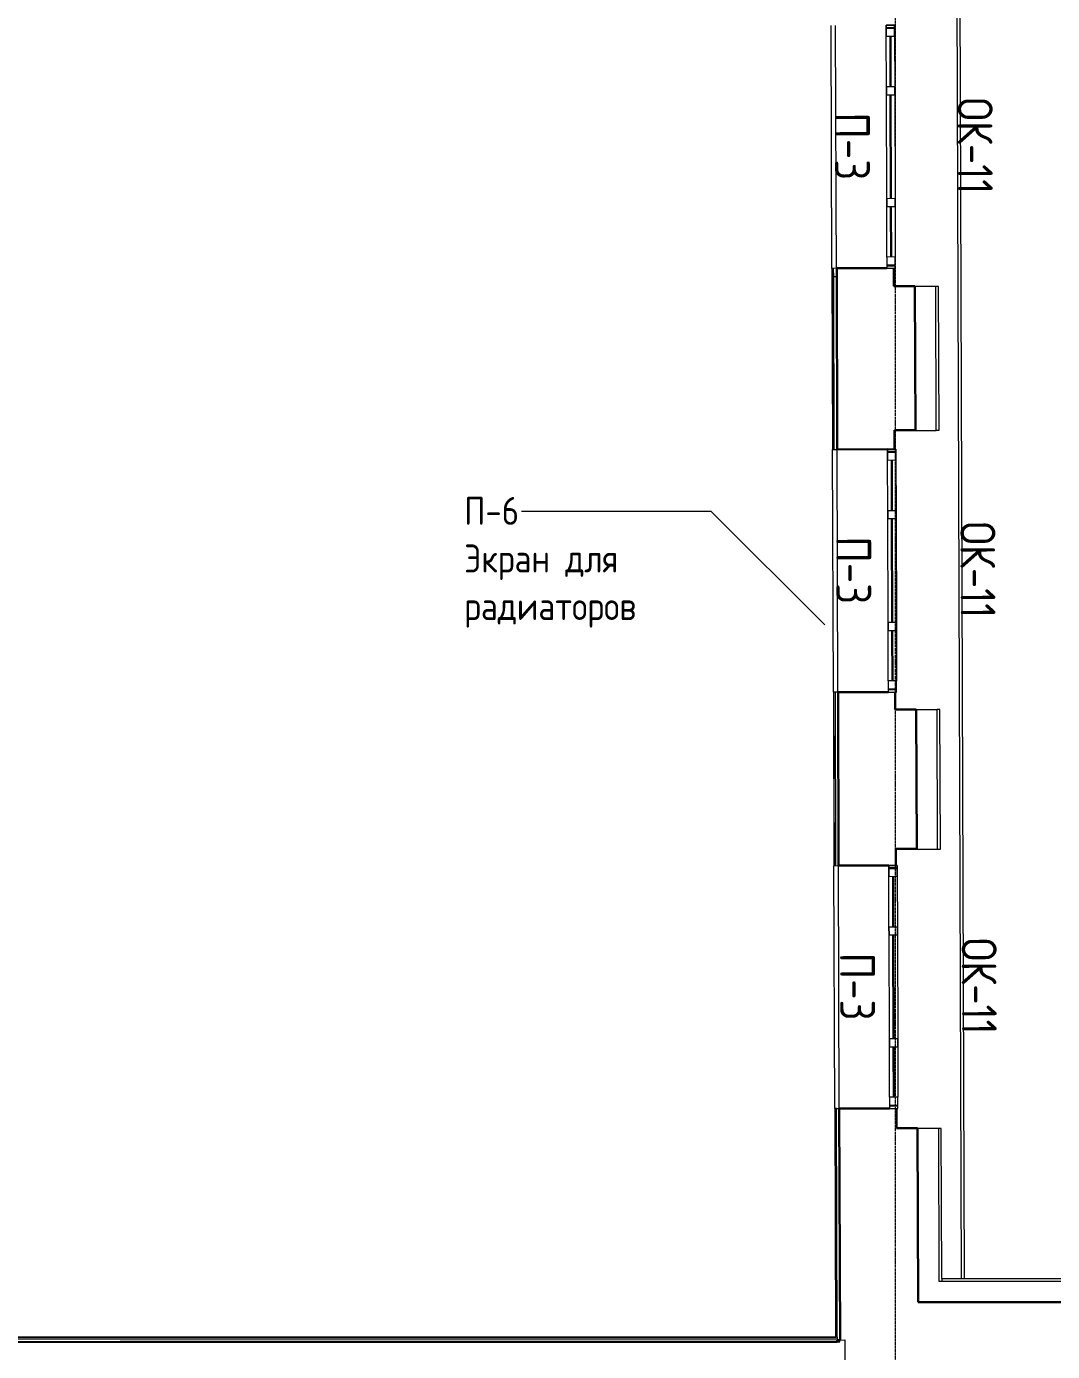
# Model space of a CAD drawing. Header units: millimetres. Extents: x 504091 to 2165846, y 135022 to 442887.
# Drawn here: x 1424475 to 1431825, y 325120 to 334609 of the extents above; entities that cross this region are included whole.
import ezdxf

# ---------------------------------------------------------------- set-up
doc = ezdxf.new("R2010")
doc.units = ezdxf.units.MM
doc.linetypes.add('ADSK_Линия сетки', pattern=[25, 20, -2.5, 0, -2.5])
doc.linetypes.add('осеваяX2', pattern=[4, 2.5, -0.5, 0.5, -0.5])
for name, color, linetype, lineweight in [('_ Окна', 7, 'Continuous', 30), ('Аннотация', 7, 'Continuous', 9), ('Марки окон', 7, 'Continuous', 20), ('Окна', 7, 'Continuous', 18), ('Оси', 165, 'осеваяX2', 13), ('Стены внутренние', 7, 'Continuous', 18), ('Стены наружные', 7, 'Continuous', 18), ('Стены несущие', 7, 'Continuous', 30), ('Стены отделка', 7, 'Continuous', 30), ('Стены штриховка', 7, 'Continuous', 18)]:
    doc.layers.add(name, color=color, linetype=linetype, lineweight=lineweight)
doc.styles.add('GOST Common_2', font='GOST_Common.ttf', dxfattribs={"width": 0.9, "height": 200})
doc.styles.add('GOST Common_6', font='GOST_Common.ttf', dxfattribs={"width": 0.9, "height": 200})

# ---------------------------------------------------------------- blocks, each defined once
blk = doc.blocks.new('окно трехпол с фрамугой - 1700-2240_h___нов_ ок-11-2595391-План 1-го этажа')
at = {"layer": '_ Окна', "lineweight": 18}
for p, q in [((-870, 80), (-870, 140)), ((-870, 140), (-790, 140)), ((-790, 140), (-790, 80)), ((-430, 80), (-430, 140)), ((-430, 140), (-370, 140)), ((-370, 140), (-370, 80)), ((370, 80), (370, 140)), ((370, 140), (430, 140)), ((430, 140), (430, 80)), ((790, 140), (790, 80)), ((870, 140), (790, 140)), ((870, 80), (870, 140)), ((-790, 80), (-870, 80)), ((-370, 80), (-430, 80)), ((430, 80), (370, 80)), ((790, 80), (870, 80))]:
    blk.add_line(p, q, dxfattribs=at)
at = {"layer": '_ Окна'}
for p, q in [((-850, 80), (-850, 140)), ((-790, 110), (-430, 110)), ((-370, 110), (370, 110)), ((430, 110), (790, 110)), ((850, 80), (850, 140))]:
    blk.add_line(p, q, dxfattribs=at)
at = {"layer": 'Окна'}
for p, q in [((-870, 140), (-870, 80)), ((-790, 140), (-870, 140)), ((-790, 140), (-430, 140)), ((-370, 140), (-430, 140)), ((-370, 140), (370, 140)), ((430, 140), (370, 140)), ((430, 140), (790, 140)), ((870, 140), (790, 140)), ((870, 80), (870, 140)), ((-870, 80), (-790, 80)), ((-430, 80), (-790, 80)), ((-430, 80), (-370, 80)), ((370, 80), (-370, 80)), ((370, 80), (430, 80)), ((790, 80), (430, 80)), ((790, 80), (870, 80))]:
    blk.add_line(p, q, dxfattribs=at)

msp = doc.modelspace()

# ---------------------------------------------------------------- linework, layer by layer
at = {"layer": 'Аннотация', "lineweight": 9}
for p, q in [((1429054.3235, 331135.983), (1428021.373, 331135.983)), ((1429379.7641, 331135.983), (1429054.3235, 331135.983)), ((1430195.3309, 330324.1923), (1429379.7641, 331135.983))]:
    msp.add_line(p, q, dxfattribs=at)
at = {"layer": 'Оси', "linetype": 'ADSK_Линия сетки'}
msp.add_line((1430699.8592, 300469.847), (1430699.8592, 349044.3426), dxfattribs=at)
at = {"layer": 'Стены внутренние'}
for p, q in [((1430277.5683, 332816.9239), (1430271.6305, 334616.9141)), ((1430277.3701, 332877.0055), (1430257.3702, 332876.9435)), ((1430277.3701, 332877.0055), (1430277.5683, 332816.9239)), ((1430287.389, 329839.8768), (1430281.6462, 331580.7589)), ((1430297.2246, 326858.3163), (1430291.4813, 328599.3464)), ((1430277.2213, 326859.2938), (1430297.2212, 326859.3558)), ((1430297.2212, 326859.3558), (1430297.2246, 326858.3164))]:
    msp.add_line(p, q, dxfattribs=at)
at = {"layer": 'Стены наружные'}
for p, q in [((1431140.8635, 334850.8592), (1431171.2395, 325642.6621)), ((1431160.8648, 334850.5008), (1431191.2396, 325642.6621)), ((1430245.3703, 332876.9063), (1430239.6304, 334616.8969)), ((1430255.3862, 329840.6681), (1430249.6463, 331580.6586)), ((1430265.2213, 326859.2566), (1430259.4814, 328599.2472))]:
    msp.add_line(p, q, dxfattribs=at)
at = {"layer": 'Стены несущие'}
for p, q in [((1430639.2577, 332878.1273), (1430279.2595, 332877.0114)), ((1430279.2595, 332877.0114), (1430283.2778, 331580.7629)), ((1430689.6605, 332748.283), (1430689.2575, 332878.2823)), ((1430839.6598, 332748.748), (1430689.6605, 332748.283)), ((1430842.8566, 331717.4982), (1430839.6598, 332748.748)), ((1430692.8573, 331717.0332), (1430842.8566, 331717.4982)), ((1430693.2758, 331582.0339), (1430692.8573, 331717.0332)), ((1430283.2778, 331580.7629), (1430643.2761, 331581.8789)), ((1430648.67, 329841.8872), (1430288.6717, 329840.7713)), ((1430288.6717, 329840.7713), (1430292.5201, 328599.3496)), ((1430699.0573, 329717.0428), (1430698.6698, 329842.0422)), ((1430849.0565, 329717.5078), (1430699.0573, 329717.0428)), ((1430852.1516, 328719.085), (1430849.0565, 329717.5078)), ((1430702.1523, 328718.62), (1430852.1516, 328719.085)), ((1430702.5181, 328600.6206), (1430702.1523, 328718.62)), ((1430292.5201, 328599.3496), (1430652.5184, 328600.4656)), ((1430657.9123, 326860.4739), (1430297.914, 326859.3579)), ((1430297.914, 326859.3579), (1430303.0507, 325202.353)), ((1430708.3523, 326718.6296), (1430707.9121, 326860.6289)), ((1430858.3515, 326719.0946), (1430708.3523, 326718.6296)), ((1430862.2155, 325472.6621), (1430858.3515, 326719.0946)), ((1430862.2155, 325472.6621), (1432320.6471, 325472.6621)), ((1425147.0478, 325189.7953), (1418532.6907, 325173.6857)), ((1430282.7286, 325189.7953), (1425147.0478, 325189.7953)), ((1430303.0507, 325202.353), (1430282.6873, 325202.3034)), ((1430282.6873, 325202.3034), (1430282.7286, 325189.7953))]:
    msp.add_line(p, q, dxfattribs=at)
at = {"layer": 'Стены отделка', "lineweight": 9}
for p, q in [((1430257.3702, 332876.9435), (1430245.3703, 332876.9063)), ((1430245.3703, 332876.9063), (1430249.6463, 331580.6586)), ((1430257.5684, 332816.8579), (1430257.3702, 332876.9435)), ((1430277.5683, 332816.9239), (1430257.5684, 332816.8579)), ((1430281.6462, 331580.7589), (1430277.5683, 332816.9239)), ((1430989.6648, 332747.3676), (1430839.6655, 332746.9026)), ((1430992.8616, 331716.1178), (1430989.6648, 332747.3676)), ((1431009.6679, 332746.3945), (1430989.668, 332746.3325)), ((1431012.8563, 331717.8538), (1431009.6679, 332746.3945)), ((1430842.8566, 331717.4982), (1430842.8623, 331715.6528)), ((1430842.8623, 331715.6528), (1430992.8616, 331716.1178)), ((1430992.8564, 331717.7918), (1431012.8563, 331717.8538)), ((1430249.6463, 331580.6586), (1430261.6463, 331580.6958)), ((1430261.6463, 331580.6948), (1430281.6462, 331580.7589)), ((1430267.3862, 329840.7053), (1430255.3862, 329840.6681)), ((1430255.3862, 329840.6681), (1430259.4814, 328599.2472)), ((1430287.3861, 329840.7693), (1430267.3862, 329840.7033)), ((1430267.3891, 329839.8148), (1430267.3862, 329840.7053)), ((1430291.4813, 328599.3464), (1430287.3861, 329840.7693)), ((1430999.0615, 329716.1274), (1430849.0623, 329715.6624)), ((1431019.0562, 329717.8634), (1430999.0563, 329717.8014)), ((1431002.1566, 328717.7046), (1430999.0563, 329717.8014)), ((1431022.1562, 328717.8682), (1431019.0562, 329717.8634)), ((1430852.1516, 328719.085), (1430852.1573, 328717.2396)), ((1430852.1573, 328717.2396), (1431002.1566, 328717.7046)), ((1431002.1563, 328717.8062), (1431022.1562, 328717.8682)), ((1430259.4814, 328599.2472), (1430291.4813, 328599.3464)), ((1430277.2213, 326859.2938), (1430265.2213, 326859.2566)), ((1430265.2213, 326859.2566), (1430270.623, 325221.7953)), ((1430277.2247, 326858.2521), (1430277.2213, 326859.2938)), ((1430297.2246, 326858.3163), (1430277.2247, 326858.2521)), ((1430302.7289, 325189.7343), (1430297.2246, 326858.3163)), ((1431008.3565, 326717.7142), (1430858.3573, 326717.2492)), ((1431028.3561, 326717.8778), (1431008.3562, 326717.8158)), ((1431008.3562, 326717.8158), (1431011.7512, 325622.6607)), ((1431031.6893, 325642.6621), (1431028.3561, 326717.8778)), ((1431011.7512, 325622.6607), (1431031.7511, 325622.7227)), ((1431011.7512, 325622.6621), (1432320.6471, 325622.6621)), ((1431031.6893, 325642.6621), (1432320.6471, 325642.6621)), ((1418532.6907, 325189.7953), (1425147.0478, 325189.7953)), ((1430270.623, 325221.7953), (1418564.6907, 325221.7953)), ((1430282.623, 325221.7953), (1430282.6626, 325209.7953)), ((1430282.729, 325189.6684), (1430302.7289, 325189.7343))]:
    msp.add_line(p, q, dxfattribs=at)
at = {"layer": 'Стены штриховка'}
for p, q in [((1430247.3702, 332876.9125), (1430251.6463, 331580.6648)), ((1430261.6463, 331580.6948), (1430257.5684, 332816.8579)), ((1430257.3862, 329840.6743), (1430261.4814, 328599.2534)), ((1430267.3891, 329839.8148), (1430271.4814, 328599.2844)), ((1430267.2213, 326859.2628), (1430272.6296, 325219.7953)), ((1430282.623, 325221.7953), (1430277.2247, 326858.2521)), ((1431031.6893, 325642.6621), (1431031.7513, 325622.6621)), ((1430272.6296, 325219.7953), (1418562.6907, 325219.7953)), ((1418562.6907, 325209.7953), (1430282.6626, 325209.7953)), ((1430303.0507, 325202.353), (1430337.655, 325202.4373)), ((1430337.655, 325202.4373), (1430338.239, 324962.6621))]:
    msp.add_line(p, q, dxfattribs=at)

# ---------------------------------------------------------------- block references
at = {"layer": 'Окна', "rotation": 270.1776150639597}
for p in [(1430556.5611, 333747.8752), (1430565.9734, 330711.6351), (1430575.2157, 327730.2217)]:
    msp.add_blockref('окно трехпол с фрамугой - 1700-2240_h___нов_ ок-11-2595391-План 1-го этажа', p, dxfattribs=at)

# ---------------------------------------------------------------- texts
at = {"layer": 'Аннотация', "lineweight": 9, "insert": (1427610.6073, 331240.1063), "char_height": 200, "width": 1440.9, "attachment_point": 1, "line_spacing_factor": 1.022766, "style": 'GOST Common_6'}
msp.add_mtext('\\pt360,720,1080,1440,1800,2160,2520,2880,3240,3600,3960,4320,4680,5040,5400,5760,6120,6480,6840,7200,7560,7920,8280,8640,9000,9360,9720,10080,10440,10800,11160,11520;П-6\\PЭкран для радиаторов', dxfattribs=at)
at = {"layer": 'Марки окон', "lineweight": 9, "char_height": 250, "attachment_point": 5, "rotation": 270.17761506, "line_spacing_factor": 1.022766, "style": 'GOST Common_2'}
for s, insert, width in [('\\pt450,900,1350,1800,2250,2700,3150,3600,4050,4500,4950,5400,5850,6300,6750,7200,7650,8100,8550,9000,9450,9900,10350,10800,11250,11700,12150,12600,13050,13500,13950,14400;ОК-11', (1431271.1012, 333753.8451), 750.6), ('\\pt450,900,1350,1800,2250,2700,3150,3600,4050,4500,4950,5400,5850,6300,6750,7200,7650,8100,8550,9000,9450,9900,10350,10800,11250,11700,12150,12600,13050,13500,13950,14400;П-3', (1430390.7712, 333750.6661), 505.8), ('\\pt450,900,1350,1800,2250,2700,3150,3600,4050,4500,4950,5400,5850,6300,6750,7200,7650,8100,8550,9000,9450,9900,10350,10800,11250,11700,12150,12600,13050,13500,13950,14400;ОК-11', (1431290.6192, 330717.6363), 750.6), ('\\pt450,900,1350,1800,2250,2700,3150,3600,4050,4500,4950,5400,5850,6300,6750,7200,7650,8100,8550,9000,9450,9900,10350,10800,11250,11700,12150,12600,13050,13500,13950,14400;П-3', (1430400.1835, 330714.426), 505.8), ('\\pt450,900,1350,1800,2250,2700,3150,3600,4050,4500,4950,5400,5850,6300,6750,7200,7650,8100,8550,9000,9450,9900,10350,10800,11250,11700,12150,12600,13050,13500,13950,14400;ОК-11', (1431299.8615, 327736.223), 750.6), ('\\pt450,900,1350,1800,2250,2700,3150,3600,4050,4500,4950,5400,5850,6300,6750,7200,7650,8100,8550,9000,9450,9900,10350,10800,11250,11700,12150,12600,13050,13500,13950,14400;П-3', (1430428.2618, 327733.0711), 505.8)]:
    msp.add_mtext(s, dxfattribs=dict(at, insert=insert, width=width))

doc.saveas('drawing.dxf')
